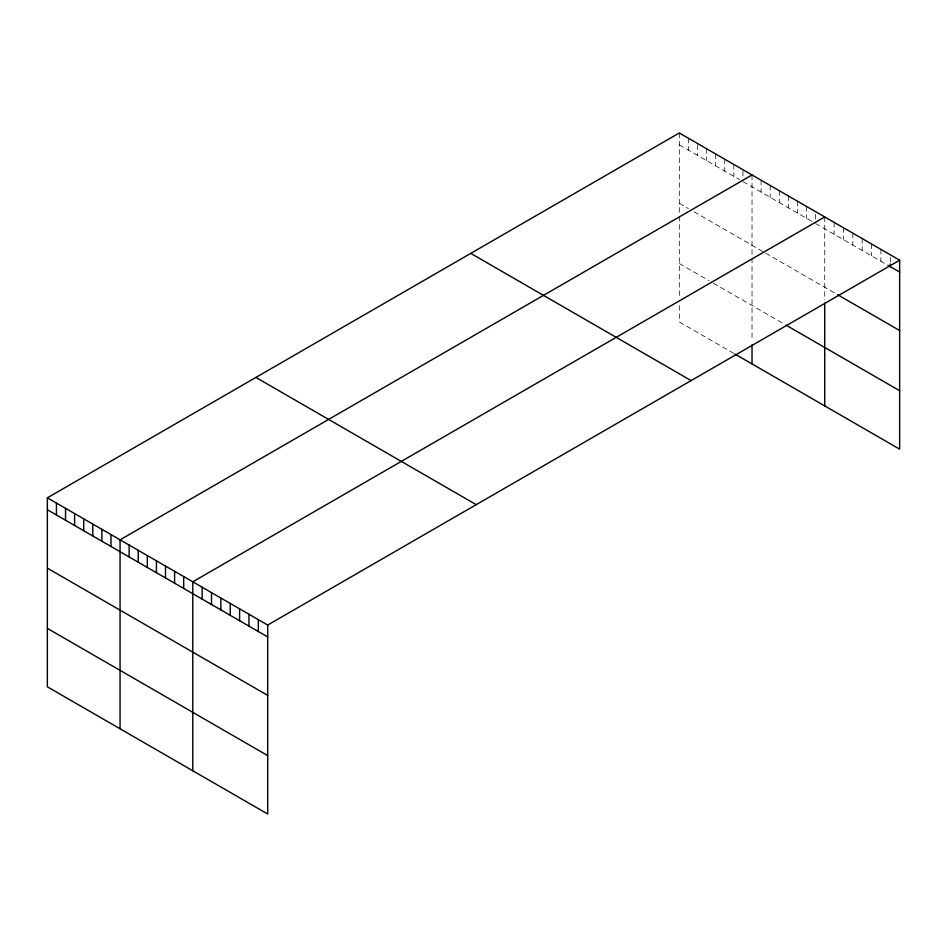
<?xml version="1.0" encoding="UTF-8"?>
<svg xmlns="http://www.w3.org/2000/svg" width="947" height="947" viewBox="0 0 947 947"><rect width="100%" height="100%" fill="white"/><g stroke="black" fill="none" stroke-linecap="round" stroke-linejoin="round"><path stroke-width="0.71" stroke-dasharray="4.74 3.55" d="M679.307 132.982L679.307 213.347M679.307 144.879L739.524 179.646M742.933 181.611L812.242 221.622M815.639 223.587L886.771 264.651M679.307 203.309L688.398 208.553M694.08 211.832L764.513 252.506M765.649 253.157L836.438 294.032M679.307 263.515L708.853 280.572M713.387 283.189L784.968 324.513M733.842 353.432L679.307 321.944L679.307 304.413M890.287 257.43L890.287 262.721M880.923 249.381L880.923 261.277M871.56 243.983L871.56 255.868M862.196 238.573L862.196 250.458M852.833 233.163L852.833 245.06M843.457 227.754L843.457 239.65M834.094 222.356L834.094 234.24M824.73 216.946L824.73 300.175M815.639 214.342L815.639 219.621M806.56 206.446L806.56 218.343M797.469 201.202L797.469 213.099M788.378 195.958L788.378 207.843M779.286 190.702L779.286 202.599M770.195 185.458L770.195 197.355M761.116 180.214L761.116 192.099M752.025 174.97L752.025 255.323M752.025 258.188L752.025 340.553M742.933 171.04L742.933 177.645M733.842 164.47L733.842 176.355M724.751 159.226L724.751 171.111M715.66 153.97L715.66 165.867M706.58 148.726L706.58 160.623M697.489 144.796L697.489 155.367M688.398 138.226L688.398 150.123M679.307 216.212L679.307 298.577"/><path stroke-width="1.42" d="M899.65 260.2L267.693 625.056L267.693 814.018L47.35 686.8L47.35 497.838L679.307 132.982L899.65 260.2L899.65 449.162L734.979 354.083M752.025 174.97L120.068 539.826L120.068 728.788M824.73 216.946L192.774 581.801L192.774 770.763M887.943 265.326L899.65 272.085M837.61 294.706L899.65 330.527M786.105 325.176L899.65 390.72M470.766 253.382L691.109 380.599M255.891 377.439L476.234 504.656M47.35 497.838L267.693 625.056M47.35 509.735L267.693 636.94M47.35 568.164L267.693 695.382M47.35 628.37L267.693 755.588M890.287 264.035L890.287 266.687M824.73 303.04L824.73 405.908M752.025 344.933L752.025 363.92M258.33 619.646L258.33 631.542M248.966 614.236L248.966 626.133M239.603 608.838L239.603 620.723M230.239 603.428L230.239 615.325M220.864 598.019L220.864 609.915M211.501 592.621L211.501 604.506M202.137 587.211L202.137 599.096M183.682 576.557L183.682 588.442M174.603 571.313L174.603 583.198M165.512 566.057L165.512 577.954M156.421 560.813L156.421 572.698M147.33 555.569L147.33 567.454M138.238 550.314L138.238 562.21M129.147 545.07L129.147 556.966M110.977 534.57L110.977 546.466M101.885 529.326L101.885 541.222M92.794 524.082L92.794 535.966M83.703 518.838L83.703 530.722M74.612 513.582L74.612 525.478M65.532 508.338L65.532 520.223M56.441 503.094L56.441 514.979"/></g></svg>
